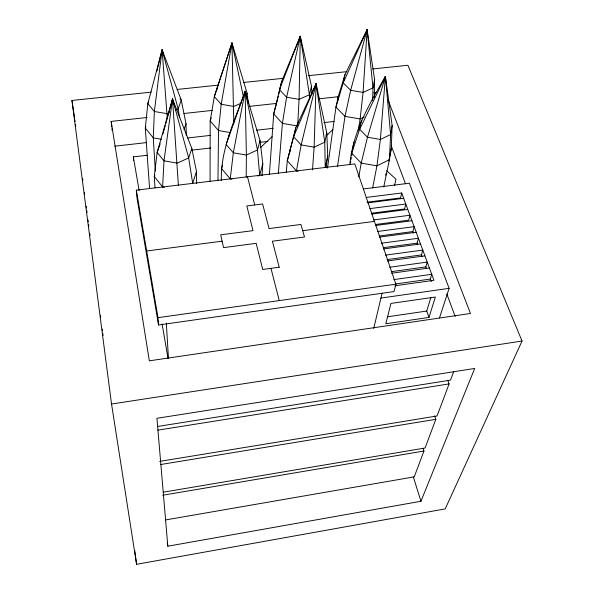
<?xml version="1.0" encoding="UTF-8"?>
<svg xmlns="http://www.w3.org/2000/svg" width="594" height="594" viewBox="0 0 594 594"><rect width="100%" height="100%" fill="white"/><g stroke="black" fill="none" stroke-linecap="round" stroke-linejoin="round"><path stroke-width="0.89" d="M367.122 31.549L367.129 29.7L345.003 74.54L338.216 96.763L335.952 107.113L327.494 168.139M210.068 181.059L210.172 120.99L214.323 96.592L231.964 42.968L247.052 93.11L248.314 103.044M246.206 177.064L246.384 155.056L245.136 91.313C234.912 120.203 220.53 149.176 221.324 180.598M217.968 180.591L218.518 130.539L221.191 104.277L231.964 42.968L243.325 96.339M172.498 100.876L172.52 99.02L191.817 148.418L196.466 171.525L196.636 183.561M374.302 97.498L374.584 79.522L367.129 29.7L343.198 82.87L335.952 107.113L345.01 116.365L360.15 118.956L364.189 117.077M372.631 100.609L372.987 87.905L367.129 29.7L366.06 33.219M385.335 79.165L385.417 76.411C369.23 104.373 352.747 132.002 349.807 164.761M391.283 148.493L392.129 125.497L385.417 76.411L359.645 129.217L351.707 153.17L361.219 163.105L376.945 165.845L389.419 159.719L391.283 148.493L389.426 157.395M164.404 187.266L162.622 186.954L163.996 160.811L172.52 99.02L174.101 104.277M297.691 125.089L299.086 99.347L300.289 36.264L281.727 81.2L273.7 113.981L269.409 174.205M262.028 175.72L262.786 163.684L260.053 140.615L245.136 91.313L226.121 144.498L233.331 152.769L246.384 155.056L257.477 149.97L260.053 140.615M312.511 170.01L314.122 147.163L316.082 83.776L295.879 127.636L287.296 160.788L286.241 172.394M278.341 173.203L282.417 123.381L286.612 97.223L300.289 36.264L311.486 86.249L311.924 94.357M289.857 152.227L290.11 149.458M231.771 44.81L231.964 42.968L232.826 47.505M232.024 179.143L230.249 178.831L233.331 152.769L245.136 91.313L257.477 149.97L259.675 175.297L258.086 176.047M186.308 135.677L186.004 123.656L181.252 100.119L162.095 49.829L154.366 111.486L153.274 137.853L155.346 171.065M244.891 93.124L245.136 91.313L245.797 94.892M326.121 167.605L327.71 156.007L326.804 132.974L316.082 83.776L293.607 136.768L287.296 160.788L296.436 170.886L298.195 171.191M337.444 102.272L338.216 96.763M337.474 166.639L345.01 116.365L350.66 90.31L367.129 29.7L363.068 92.412L360.15 118.956L358.189 130.673M216.832 89.783L217.114 87.994M350.453 163.068L350.75 161.234M351.054 159.407L351.351 157.581M351.655 155.747L351.952 153.92M352.257 152.086L353.913 142.025M392.129 125.497L390.607 134.541L389.419 159.719L383.754 186.858M358.798 176.797L361.219 163.105L367.493 137.221L385.417 76.411L390.607 134.541L380.383 139.442L367.493 137.221L359.645 129.217L361.397 120.233M296.436 170.886L301.143 144.906L316.082 83.776L324.769 142.174L325.237 167.426L327.71 156.007M228.267 138.84L228.928 135.202M374.584 79.522L372.987 87.905L363.068 92.412L350.66 90.31L343.198 82.87L345.003 74.54M372.609 187.994L376.945 165.845L380.383 139.442L385.417 76.411L384.801 78.148M299.554 39.857L300.289 36.264L309.407 94.758L309.556 99.317M385.714 175.237L386.085 173.448M388.691 160.959L389.055 159.177M394.579 185.41L395.96 179.158L386.649 170.753M326.804 132.974L324.769 142.174L314.122 147.163L301.143 144.906L293.607 136.768L295.879 127.636M366.097 197.468L401.7 192.983L400.542 197.965L366.966 202.212M276.745 102.576L278.2 96.339M278.616 94.557L281.727 81.2M373.737 328.4L382.068 293.228M156.935 71.057L162.095 49.829L163.402 54.269M311.486 86.249L309.407 94.758L299.086 99.347L286.612 97.223L279.44 89.657L300.289 36.264L300.542 38.981M315.421 86.434L316.082 83.776L316.357 87.437M395.901 284.17L394.03 291.565L158.539 325.007L137.006 198.054L136.323 190.154L354.811 163.914L395.901 284.17L158.011 317.671L158.539 325.007M413.469 233.152L412.882 231.556L414.137 226.656L377.561 231.474M179.574 117.775L178.155 108.917L162.095 49.829L147.817 103.683L145.315 128.148L149.554 188.261M417.723 244.75L417.129 243.132L418.428 238.261L381.43 243.213M259.675 175.297L262.786 163.684M276.537 103.467L273.7 113.981L282.417 123.381L297.639 126.01M162.912 134.147L165.31 125.364M165.793 123.611L172.52 99.02L188.684 157.945L192.694 183.338L196.466 171.525M422.059 256.556L421.458 254.908L422.787 250.067L385.499 255.13M426.47 268.562L425.853 266.884L427.227 262.08L389.642 267.263M246.28 95.708L247.052 93.11M431.266 281.63L430.331 279.069L431.741 274.302L393.718 279.626M222.564 165.021L221.503 168.562L230.249 178.831M429.002 317.411L435.343 297.037L390.941 303.43L385.81 323.767L429.002 317.411L426.737 311.056L430.902 297.416M211.226 117.709L210.172 120.99L218.518 130.539L230.227 132.573M439.456 317.953L449.116 288.328L409.385 183.219L363.35 188.944M191.817 148.418L188.684 157.945L177.138 163.127L163.996 160.811L157.135 152.391L172.52 99.02L178.378 185.209M183.999 129.551L186.004 123.656M154.871 174.836L154.284 176.515L154.997 187.615M160.202 143.793L157.135 152.391L154.284 176.515L162.622 186.954M145.938 126.477L145.315 128.148L153.274 137.853L161.434 139.278M423.128 448.515L423.938 451.017L414.263 476.848L165.763 519.906M434.652 415.867L435.818 419.319L425.074 448.002L163.305 492.181M447.973 380.784L449.079 383.91L437.08 415.956L159.66 461.389M453.712 371.562L450.497 380.138L157.499 426.477M148.723 101.292L147.817 103.683L154.366 111.486L166.996 113.677L169.387 112.652M420.938 501.269L474.703 368.451L156.927 418.287L167.82 546.205L420.938 501.269L413.342 476.9M372.824 68.941L407.9 65.266L522.037 341.03L445.203 508.895L136.583 564.3L111.538 404.024L71.963 100.453L151.329 92.137M260.647 147.379L272.082 136.679M326.203 135.692L332.811 129.759M241.179 103.2L233.746 106.437L221.191 104.277L214.323 96.592L231.964 42.968L233.798 123.047M175.765 109.942L178.155 108.917L181.252 100.119L180.041 98.73M162.652 495.248L423.938 451.017M160.855 464.493L435.818 419.319M157.826 430.145L449.079 383.91M111.538 404.024L522.037 341.03M387.377 316.802L426.737 311.056M380.917 298.069L449.116 288.328M395.426 283.984L430.331 279.069M394.876 285.803L433.954 280.294L401.7 192.983M391.231 271.681L425.853 266.884M391.535 273.225L429.403 267.968M387.102 259.6L421.458 254.908M387.496 260.974L424.925 255.858M383.234 247.691L417.129 243.132M383.39 248.953L420.53 243.948M379.247 236.011L412.882 231.556M379.492 237.117L416.208 232.247M375.326 224.525L408.702 220.174L409.927 215.243L373.633 219.951M375.527 225.505L411.954 220.745M371.666 213.209L404.588 208.977L405.776 204.024L369.899 208.605M371.629 214.078L407.774 209.43M146.673 250.987L222.097 241.186M302.702 230.71L374.45 221.384M367.931 202.829L403.668 198.299M133.65 160.558L133.331 156.868L147.163 155.279M191.424 150.2L210.781 147.98M259.652 142.374L267.953 141.424M326.039 134.756L327.888 134.548M114.768 146.183L146.094 142.649M187.57 137.979L210.603 135.38M256.682 130.19L273.27 128.319M323.953 122.609L334.088 121.466M111.761 126.93L111.16 121.406L147.097 117.501M183.947 113.491L212.511 110.387M249.369 106.378L276.084 103.475M318.473 98.871L338.743 96.666M373.752 92.857L376.514 92.56M177.175 89.434L218.703 85.083M243.622 82.469L283.308 78.311M308.227 75.705L346.985 71.644M388.142 100.289L470.47 313.469L149.324 360.833L111.16 121.406M391.208 145.738L405.509 183.865M446.77 293.926L455.212 316.461M247.498 176.804L254.722 204.952M270.983 268.339L279.254 300.601M133.331 156.868L139.145 190.637M162.088 323.893L168.057 358.576M136.323 190.154L158.011 317.671M167.27 542.589L167.82 546.205M71.963 100.453L74.54 117.879M74.807 119.713L75.082 121.547M75.483 124.295L75.757 126.128M134.749 550.504L136.583 564.3M82.611 178.66L82.856 180.494M84.415 192.419L84.652 194.253M86.212 206.177L86.449 208.011M86.813 210.766L87.051 212.6M88.009 219.936L88.246 221.77M88.61 224.525L88.848 226.359M89.805 233.694L90.05 235.528M100.483 315.332L100.72 317.166M102.279 329.091L102.517 330.925M102.881 333.68L103.118 335.513M111.954 128.779L112.155 130.621M162.095 49.829L167.278 118.154M166.327 323.069L168.466 358.583M279.21 267.226L262.726 269.461L256.192 243.34L223.552 247.616L220.656 234.816L253.007 230.643L246.822 205.932L262.6 203.965L269.06 228.571L300.913 224.465L304.507 237.006L272.379 241.216L279.21 267.226"/></g></svg>
